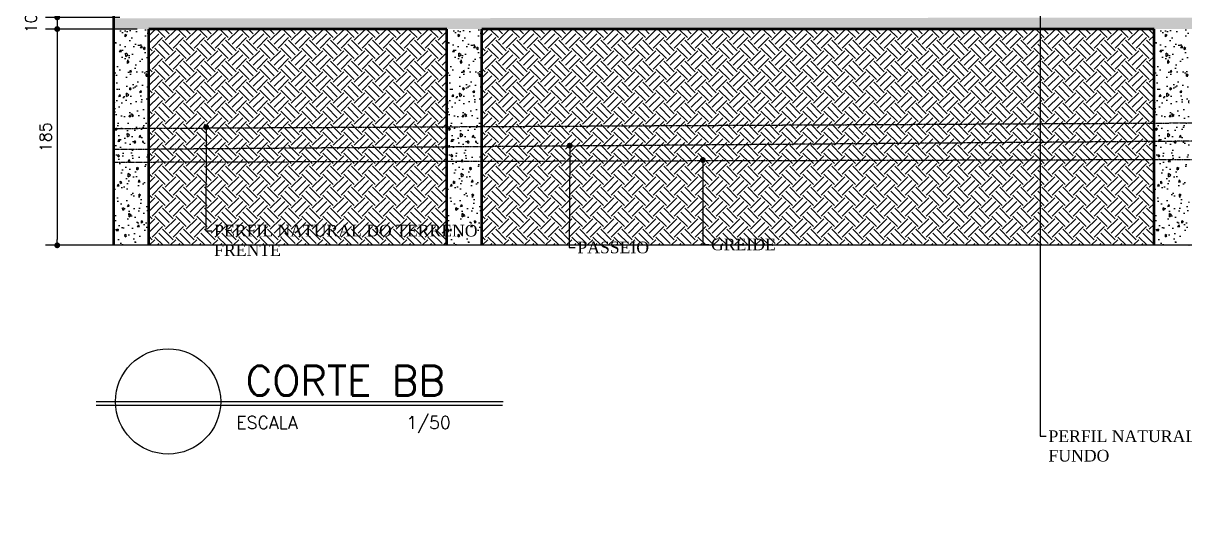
# Model space of a CAD drawing. Header units: inches. Extents: x 580771 to 691655, y 7719261 to 7829530.
# Drawn here: x 689763 to 690757, y 7727065 to 7727494 of the extents above; entities that cross this region are included whole.
import ezdxf
from ezdxf import colors
from ezdxf.entities.mleader import LeaderData, LeaderLine
from ezdxf.math import Vec2, Vec3

# ---------------------------------------------------------------- set-up
doc = ezdxf.new("R2010")
doc.units = ezdxf.units.IN
doc.header["$MEASUREMENT"] = 0
doc.header["$PDMODE"] = 2
doc.linetypes.add('HIDDEN', pattern=[0.375, 0.25, -0.125])
for name, color, linetype in [('1-ARQ-A', 1, 'Continuous'), ('1-ARQ-B', 2, 'Continuous'), ('1-ARQ-D', 4, 'Continuous'), ('NIVEL', 2, 'Continuous'), ('Piso Lay-out', 19, 'Continuous'), ('Portas-Cotas', 2, 'Continuous')]:
    doc.layers.add(name, color=color, linetype=linetype)
for name, color, linetype, lineweight in [('Hachura', 1, 'Continuous', 9), ('Parede Baixa', 5, 'Continuous', 50), ('Perfil Natural-1', 241, 'HIDDEN', 25), ('Perfil Natural-2', 40, 'HIDDEN', 25), ('Perfil Natural-4', 150, 'HIDDEN', 25)]:
    doc.layers.add(name, color=color, linetype=linetype, lineweight=lineweight)
doc.styles.add('R80E50', font='romans.shx', dxfattribs={"height": 10})
doc.styles.add('ROMANS', font='romans', dxfattribs={"height": 0.2})
doc.styles.add('Valéria', font='romantic.ttf', dxfattribs={"height": 10})
doc.dimstyles.new('ARQ50', dxfattribs={"dimscale": 50, "dimtxt": 10, "dimasz": 0.1, "dimexe": 0.2, "dimexo": 0.2, "dimgap": 0.1, "dimtad": 1, "dimdec": 0, "dimzin": 12, "dimdsep": 46, "dimtxsty": 'R80E50', "dimblk1": 'DOT', "dimblk2": 'DOT', "dimsah": 1, "dimcen": 0.4, "dimclrd": 15, "dimclre": 15, "dimclrt": 3, "dimadec": 0, "dimazin": 0, "dimtfac": 1, "dimtdec": 0, "dimtmove": 2, "dimatfit": 3, "dimldrblk": 'DOT', "dimfxl": 0.2, "dimtolj": 1, "dimtzin": 12, "dimarcsym": 0})

# ---------------------------------------------------------------- blocks, each defined once
blk = doc.blocks.new('_DOT')
at = {"color": 0, "linetype": 'ByBlock'}
blk.add_line((-0.5, 0), (-1, 0), dxfattribs=at)
at = {"color": 0, "linetype": 'ByBlock', "const_width": 0.5}
blk.add_lwpolyline([(-0.25, 0, 1), (0.25, 0, 1)], format="xyb", close=True, dxfattribs=at)
blk = doc.blocks.new('*D253')
at = {"layer": 'Defpoints', "color": 0, "transparency": 16777216}
for p in [(689855.9, 7727498.53), (689792.42, 7727488.53), (689870.76, 7727488.53)]:
    blk.add_point(p, dxfattribs=at)
at = {"layer": 'NIVEL', "color": 15, "lineweight": -2, "transparency": 16777216}
for p, q in [((689792.42, 7727503.53), (689792.42, 7727508.53)), ((689845.9, 7727498.53), (689782.42, 7727498.53)), ((689792.42, 7727498.53), (689792.42, 7727488.53)), ((689860.76, 7727488.53), (689782.42, 7727488.53)), ((689792.42, 7727483.53), (689792.42, 7727478.53))]:
    blk.add_line(p, q, dxfattribs=at)
at = {"layer": 'NIVEL', "color": 15, "lineweight": -2, "transparency": 16777216, "xscale": 5, "yscale": 5, "zscale": 5}
for p, rotation in [((689792.42, 7727498.53), 270), ((689792.42, 7727488.53), 90)]:
    blk.add_blockref('_DOT', p, dxfattribs=dict(at, rotation=rotation))
at = {"layer": 'NIVEL', "color": 3, "transparency": 16777216, "insert": (689769.92, 7727493.53), "char_height": 10, "attachment_point": 5, "rotation": 90, "style": 'R80E50'}
blk.add_mtext('\\A1;10', dxfattribs=at)
blk = doc.blocks.new('*D254')
at = {"layer": 'Defpoints', "color": 0, "transparency": 16777216}
for p in [(689870.76, 7727488.53), (689792.42, 7727303.53), (689870.76, 7727303.53)]:
    blk.add_point(p, dxfattribs=at)
at = {"layer": 'NIVEL', "color": 15, "lineweight": -2, "transparency": 16777216}
for p, q in [((689860.76, 7727488.53), (689782.42, 7727488.53)), ((689792.42, 7727483.53), (689792.42, 7727308.53)), ((689860.76, 7727303.53), (689782.42, 7727303.53))]:
    blk.add_line(p, q, dxfattribs=at)
at = {"layer": 'NIVEL', "color": 15, "lineweight": -2, "transparency": 16777216, "xscale": 5, "yscale": 5, "zscale": 5}
for p, rotation in [((689792.42, 7727488.53), 90), ((689792.42, 7727303.53), 270)]:
    blk.add_blockref('_DOT', p, dxfattribs=dict(at, rotation=rotation))
at = {"layer": 'NIVEL', "color": 3, "transparency": 16777216, "insert": (689782.42, 7727396.03), "char_height": 10, "attachment_point": 5, "rotation": 90, "style": 'R80E50'}
blk.add_mtext('\\A1;185', dxfattribs=at)

msp = doc.modelspace()

# ---------------------------------------------------------------- hatches: boundary and pattern name
at = {"layer": 'Hachura'}
h = msp.add_hatch(dxfattribs=at)
h.set_pattern_fill('EARTH', color=256, scale=2, angle=45)
h.set_pattern_definition([(45, (715844.534, 7715959.52), (2e-15, 17.960512), [12.7, -12.7]), (45, (715841.166, 7715962.888), (2e-15, 17.960512), [12.7, -12.7]), (45, (715837.799, 7715966.256), (2e-15, 17.960512), [12.7, -12.7]), (135, (715837.799, 7715968.501), (-17.960512, 2e-15), [12.7, -12.7]), (135, (715841.166, 7715971.868), (-17.960512, 2e-15), [12.7, -12.7]), (135, (715844.534, 7715975.236), (-17.960512, 2e-15), [12.7, -12.7])])
h.paths.add_polyline_path([(690125.762, 7727488.528), (690125.762, 7727303.528), (689870.762, 7727303.529), (689870.762, 7727488.528)])
h = msp.add_hatch(dxfattribs=at)
h.set_pattern_fill('EARTH', color=256, scale=2, angle=45)
h.set_pattern_definition([(45, (716129.534, 7715959.52), (2e-15, 17.960512), [12.7, -12.7]), (45, (716126.166, 7715962.888), (2e-15, 17.960512), [12.7, -12.7]), (45, (716122.799, 7715966.256), (2e-15, 17.960512), [12.7, -12.7]), (135, (716122.799, 7715968.501), (-17.960512, 2e-15), [12.7, -12.7]), (135, (716126.166, 7715971.868), (-17.960512, 2e-15), [12.7, -12.7]), (135, (716129.534, 7715975.236), (-17.960512, 2e-15), [12.7, -12.7])])
h.paths.add_polyline_path([(690730.762, 7727488.528), (690730.762, 7727303.528), (690155.762, 7727303.529), (690155.762, 7727488.528)])
at = {"layer": 'Portas-Cotas'}
h = msp.add_hatch(dxfattribs=at)
h.set_pattern_fill('AR-CONC', color=256, scale=0.1, angle=-45)
h.set_pattern_definition([(5, (678643.801, 7701424.351), (11.755338, -14.009465), [1.905, -20.955]), (310, (678643.801, 7701424.35), (11.017673, 16.001845), [1.524, -16.764058]), (55.451445, (678644.781, 7701423.183), (22.77301, 1.99238), [1.619001, -17.809024]), (1.1842, (678647.393, 7701427.943), (16.195341, -22.141024), [2.8575, -31.4325]), (51.63556, (678648.743, 7701426.098), (34.282676, 0.708662), [2.428502, -26.71356]), (306.18415, (678647.393, 7701427.943), (34.282676, 0.708662), [2.285997, -25.145973]), (336, (678648.291, 7701425.249), (3.489515, -17.951998), [1.905, -20.955]), (281, (678648.291, 7701425.249), (17.394119, 8.653993), [1.524, -16.764]), (26.451445, (678648.582, 7701423.753), (20.883634, -9.298005), [1.619001, -17.808994]), (352.5, (678643.8013, 7701424.351), (6.1973414, 5.7605469), [0, -16.5608, 0, -17.018, 0, -16.8275]), (322.5, (678643.801, 7701424.351), (11.8087, 2.3589727), [0, -9.7028, 0, -16.1798, 0, -6.4135]), (282.5, (678639.796, 7701428.356), (9.1826196, -9.9927863), [0, -6.35, 0, -19.812, 0, -26.289]), (272.5, (678638, 7701430.152), (12.2722393, -8.6763904), [0, -8.255, 0, -13.1572, 0, -18.669])])
h.paths.add_polyline_path([(691040.762, 7727488.528), (689840.762, 7727488.528), (689840.53, 7727497.614), (691040.762, 7727498.528)])
h = msp.add_hatch(dxfattribs=at)
h.set_pattern_fill('AR-CONC', color=256, scale=0.1, angle=45)
h.set_pattern_definition([(95, (715914.026, 7716106.8), (14.009465, 11.755338), [1.905, -20.955]), (40, (715914.026, 7716106.8), (-16.001845, 11.017673), [1.524, -16.764058]), (145.451445, (715915.193, 7716107.78), (-1.99238, 22.77301), [1.619001, -17.809024]), (91.1842, (715910.434, 7716110.392), (22.141024, 16.195341), [2.8575, -31.4325]), (141.63556, (715912.28, 7716111.74), (-0.708662, 34.282676), [2.428502, -26.71356]), (36.18415, (715910.434, 7716110.392), (-0.708662, 34.282676), [2.285997, -25.145973]), (66, (715913.128, 7716111.29), (17.951998, 3.489515), [1.905, -20.955]), (11, (715913.128, 7716111.29), (-8.653993, 17.394119), [1.524, -16.764]), (116.451445, (715914.624, 7716111.58), (9.298005, 20.883634), [1.619001, -17.808994]), (82.5, (715914.026, 7716106.7996), (-5.7605469, 6.1973414), [0, -16.5608, 0, -17.018, 0, -16.8275]), (52.5, (715914.026, 7716106.8), (-2.3589727, 11.8087), [0, -9.7028, 0, -16.1798, 0, -6.4135]), (12.5, (715910.0206, 7716102.7944), (9.9927863, 9.1826196), [0, -6.35, 0, -19.812, 0, -26.289]), (2.5, (715908.225, 7716100.998), (8.6763904, 12.2722393), [0, -8.255, 0, -13.1572, 0, -18.669])])
h.paths.add_polyline_path([(689870.762, 7727488.528), (689870.762, 7727303.528), (689840.762, 7727303.528), (689840.762, 7727488.528)])
h = msp.add_hatch(dxfattribs=at)
h.set_pattern_fill('AR-CONC', color=256, scale=0.1, angle=45)
h.set_pattern_definition([(95, (716199.026, 7716106.8), (14.009465, 11.755338), [1.905, -20.955]), (40, (716199.026, 7716106.8), (-16.001845, 11.017673), [1.524, -16.764058]), (145.451445, (716200.193, 7716107.78), (-1.99238, 22.77301), [1.619001, -17.809024]), (91.1842, (716195.434, 7716110.392), (22.141024, 16.195341), [2.8575, -31.4325]), (141.63556, (716197.28, 7716111.74), (-0.708662, 34.282676), [2.428502, -26.71356]), (36.18415, (716195.434, 7716110.392), (-0.708662, 34.282676), [2.285997, -25.145973]), (66, (716198.128, 7716111.29), (17.951998, 3.489515), [1.905, -20.955]), (11, (716198.128, 7716111.29), (-8.653993, 17.394119), [1.524, -16.764]), (116.451445, (716199.624, 7716111.58), (9.298005, 20.883634), [1.619001, -17.808994]), (82.5, (716199.026, 7716106.7996), (-5.7605469, 6.1973414), [0, -16.5608, 0, -17.018, 0, -16.8275]), (52.5, (716199.026, 7716106.8), (-2.3589727, 11.8087), [0, -9.7028, 0, -16.1798, 0, -6.4135]), (12.5, (716195.0206, 7716102.7944), (9.9927863, 9.1826196), [0, -6.35, 0, -19.812, 0, -26.289]), (2.5, (716193.225, 7716100.998), (8.6763904, 12.2722393), [0, -8.255, 0, -13.1572, 0, -18.669])])
h.paths.add_polyline_path([(690155.762, 7727488.528), (690155.762, 7727303.528), (690125.762, 7727303.528), (690125.762, 7727488.528)])
h = msp.add_hatch(dxfattribs=at)
h.set_pattern_fill('AR-CONC', color=256, scale=0.1, angle=45)
h.set_pattern_definition([(95, (716804.026, 7716106.8), (14.009465, 11.755338), [1.905, -20.955]), (40, (716804.026, 7716106.8), (-16.001845, 11.017673), [1.524, -16.764058]), (145.451445, (716805.193, 7716107.78), (-1.99238, 22.77301), [1.619001, -17.809024]), (91.1842, (716800.434, 7716110.392), (22.141024, 16.195341), [2.8575, -31.4325]), (141.63556, (716802.28, 7716111.74), (-0.708662, 34.282676), [2.428502, -26.71356]), (36.18415, (716800.434, 7716110.392), (-0.708662, 34.282676), [2.285997, -25.145973]), (66, (716803.128, 7716111.29), (17.951998, 3.489515), [1.905, -20.955]), (11, (716803.128, 7716111.29), (-8.653993, 17.394119), [1.524, -16.764]), (116.451445, (716804.624, 7716111.58), (9.298005, 20.883634), [1.619001, -17.808994]), (82.5, (716804.026, 7716106.7996), (-5.7605469, 6.1973414), [0, -16.5608, 0, -17.018, 0, -16.8275]), (52.5, (716804.026, 7716106.8), (-2.3589727, 11.8087), [0, -9.7028, 0, -16.1798, 0, -6.4135]), (12.5, (716800.0206, 7716102.7944), (9.9927863, 9.1826196), [0, -6.35, 0, -19.812, 0, -26.289]), (2.5, (716798.225, 7716100.998), (8.6763904, 12.2722393), [0, -8.255, 0, -13.1572, 0, -18.669])])
h.paths.add_polyline_path([(690760.762, 7727488.528), (690760.762, 7727303.528), (690730.762, 7727303.528), (690730.762, 7727488.528)])

# ---------------------------------------------------------------- linework, layer by layer
at = {"layer": '1-ARQ-A'}
for p, q in [((689825.878, 7727169.964), (690173.984, 7727169.964)), ((689825.878, 7727166.713), (690173.475, 7727166.713))]:
    msp.add_line(p, q, dxfattribs=at)
msp.add_circle((689887.276, 7727169.964), 45, dxfattribs=at)
at = {"layer": 'NIVEL'}
msp.add_line((691040.762, 7727303.528), (689840.762, 7727303.528), dxfattribs=at)
at = {"layer": 'Parede Baixa'}
for p, q in [((689840.762, 7727303.528), (689840.762, 7727596.528)), ((690125.762, 7727488.528), (689870.762, 7727488.528)), ((689870.762, 7727303.528), (689870.762, 7727488.528)), ((690125.762, 7727303.528), (690125.762, 7727488.528)), ((690155.762, 7727303.528), (690155.762, 7727488.528)), ((690730.762, 7727488.528), (690155.762, 7727488.528)), ((690730.762, 7727303.528), (690730.762, 7727488.528))]:
    msp.add_line(p, q, dxfattribs=at)
at = {"layer": 'Perfil Natural-1'}
msp.add_line((689840.762, 7727403.5), (691040.762, 7727409.709), dxfattribs=at)
at = {"layer": 'Perfil Natural-2'}
msp.add_lwpolyline([(691040.762, 7727377.442), (689840.762, 7727374.432)], dxfattribs=at)
at = {"layer": 'Perfil Natural-4'}
msp.add_lwpolyline([(691044.022, 7727394.782), (689840.762, 7727385.394)], dxfattribs=at)

# ---------------------------------------------------------------- texts
at = {"layer": '1-ARQ-B', "linetype": 'Continuous', "style": 'ROMANS'}
msp.add_text('ESCALA           1/50', height=10.8, dxfattribs=at).set_placement((689945.737, 7727146.447))
at = {"layer": '1-ARQ-D', "linetype": 'Continuous', "lineweight": 0, "style": 'ROMANS'}
msp.add_text('CORTE BB', height=25.3125, dxfattribs=at).set_placement((689953.764, 7727175.015))

# ---------------------------------------------------------------- dimensions: what is measured, and where the dimension line sits
at = {"layer": 'NIVEL'}
for base, p1, p2, picture, middle in [((689792.416, 7727488.528), (689855.9, 7727498.528), (689870.762, 7727488.528), '*D253', (689769.916, 7727493.528)), ((689792.416, 7727303.528), (689870.762, 7727488.528), (689870.762, 7727303.528), '*D254', (689782.416, 7727396.028))]:
    dim = msp.add_linear_dim(base=base, p1=p1, p2=p2, angle=90, dimstyle='ARQ50', dxfattribs=at)
    dim.commit()
    dim.dimension.update_dxf_attribs({"geometry": picture, "text_midpoint": middle})

# ---------------------------------------------------------------- leaders
at = {"layer": 'Piso Lay-out'}
ml = msp.add_multileader_mtext('Standard', dxfattribs=at)
ml.set_content('PERFIL NATURAL DO TERRENO\\PFUNDO', color=2, style='Valéria')
ml.set_leader_properties(color=15)
ml.set_arrow_properties(name='DOT')
ml.build(insert=Vec2(0, 0))
ml.multileader.update_dxf_attribs({"dogleg_length": 5, "arrow_head_size": 5})
ctx = ml.context
ctx.base_point, ctx.char_height, ctx.arrow_head_size, ctx.plane_origin = Vec3(690638.441, 7727140.123), 10, 5, Vec3(690632.558, 7727212.79)
notes = []
notes.append((ctx, [(0, (1, 1, 0), (690633.441, 7727140.123), (1, 0), 5, [(0, [(690633.441, 7727572.538)], 0, [])])]))
ctx.mtext.insert, ctx.mtext.flow_direction = Vec3(690640.441, 7727145.226), 5
ml = msp.add_multileader_mtext('Standard', dxfattribs=at)
ml.set_content('PERFIL NATURAL DO TERRENO\\PFRENTE', color=2, style='Valéria')
ml.set_leader_properties(color=15)
ml.set_arrow_properties(name='DOT')
ml.build(insert=Vec2(0, 0))
ml.multileader.update_dxf_attribs({"dogleg_length": 5, "arrow_head_size": 5})
ctx = ml.context
ctx.base_point, ctx.char_height, ctx.arrow_head_size, ctx.plane_origin = Vec3(689924.694, 7727315.968), 10, 5, Vec3(689918.811, 7727388.635)
notes.append((ctx, [(0, (1, 1, 0), (689919.694, 7727315.968), (1, 0), 5, [(0, [(689919.866, 7727404.676)], 0, [])])]))
ctx.mtext.insert, ctx.mtext.flow_direction = Vec3(689926.694, 7727321.072), 5
ml = msp.add_multileader_mtext('Standard', dxfattribs=at)
ml.set_content('PASSEIO', color=2, style='Valéria')
ml.set_leader_properties(color=15)
ml.set_arrow_properties(name='DOT')
ml.build(insert=Vec2(0, 0))
ml.multileader.update_dxf_attribs({"dogleg_length": 5, "arrow_head_size": 5})
ctx = ml.context
ctx.base_point, ctx.char_height, ctx.arrow_head_size, ctx.plane_origin = Vec3(690235.44, 7727301.614), 10, 5, Vec3(690229.557, 7727374.281)
notes.append((ctx, [(0, (1, 1, 0), (690230.44, 7727301.614), (1, 0), 5, [(0, [(690230.841, 7727388.798)], 0, [])])]))
ctx.mtext.insert, ctx.mtext.flow_direction = Vec3(690237.44, 7727306.717), 5
ml = msp.add_multileader_mtext('Standard', dxfattribs=at)
ml.set_content('GREIDE', color=2, style='Valéria')
ml.set_leader_properties(color=15)
ml.set_arrow_properties(name='DOT')
ml.build(insert=Vec2(0, 0))
ml.multileader.update_dxf_attribs({"dogleg_length": 5, "arrow_head_size": 5})
ctx = ml.context
ctx.base_point, ctx.char_height, ctx.arrow_head_size, ctx.plane_origin = Vec3(690349.757, 7727304.173), 10, 5, Vec3(690344.757, 7727376.84)
notes.append((ctx, [(0, (1, 1, 0), (690344.757, 7727304.173), (1, 0), 5, [(0, [(690344.757, 7727376.506)], 0, [])])]))
ctx.mtext.insert, ctx.mtext.flow_direction = Vec3(690351.757, 7727309.276), 5
for ctx, leaders in notes:
    for number, flags, end, landing, length, lines in leaders:
        leader = LeaderData()
        leader.index, (leader.has_last_leader_line, leader.has_dogleg_vector, leader.attachment_direction) = number, flags
        leader.last_leader_point, leader.dogleg_vector, leader.dogleg_length = Vec3(end), Vec3(landing), length
        for number, points, colour, breaks in lines:
            line = LeaderLine()
            line.index, line.vertices, line.color, line.breaks = number, Vec3.list(points), colors.encode_raw_color(colour), breaks
            leader.lines.append(line)
        ctx.leaders.append(leader)

doc.saveas('drawing.dxf')
